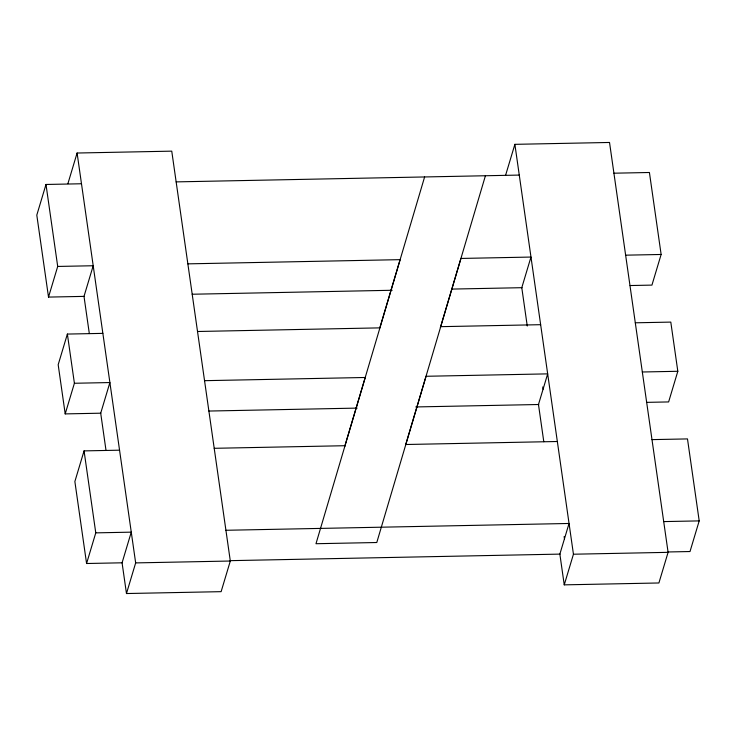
<?xml version="1.0" encoding="UTF-8"?>
<svg xmlns="http://www.w3.org/2000/svg" width="736" height="736" viewBox="0 0 736 736"><rect width="100%" height="100%" fill="white"/><g stroke="black" fill="none" stroke-linecap="round" stroke-linejoin="round"><path stroke-width="1.1" d="M344.66 446.642L365.249 377.485L204.544 380.678M379.868 327.704L400.136 259.652L187.855 263.856M424.617 176.953L315.983 543.72L376.786 542.515L485.42 175.748M405.784 444.332L426.052 376.28L547.676 373.87L538.476 404.506L543.794 441.71M440.349 327.594L460.938 258.446L530.978 257.057L521.787 287.693L527.261 326.02M81.484 183.761L45.991 184.469L36.8 215.105L48.512 297.086L84.143 296.378M67.905 183.66L77.096 153.024L171.755 151.147L230.313 561.025L221.122 591.661L126.472 593.538L122.075 562.801L131.266 532.156L95.772 532.864L86.581 563.509L122.213 562.801M48.512 297.086L57.702 266.441L45.991 184.469M102.865 333.371L67.372 334.07L58.181 364.716L65.2 413.899L100.832 413.19M65.2 413.899L74.4 383.263L67.372 334.07M119.554 450.184L84.06 450.892L74.87 481.528L86.581 563.509M126.472 593.538L135.663 562.902L77.096 153.024M505.687 174.975L514.878 144.339L609.528 142.462L668.095 552.34L658.904 582.976L564.245 584.853L559.857 554.116L569.048 523.471L225.924 530.279M613.925 173.199L649.419 172.491L661.13 254.472L651.94 285.108L630.099 285.54M564.245 584.853L573.445 554.217L514.878 144.339M635.297 322.8L670.8 322.101L677.819 371.284L668.628 401.93L646.797 402.362M651.995 439.622L687.488 438.914L699.2 520.895L690.009 551.531L668.168 551.963M176.143 181.884L519.266 175.076M57.702 266.441L93.205 265.742L84.005 296.378L89.323 333.574M625.637 255.171L661.13 254.472M192.188 294.234L392.178 290.269M451.95 289.082L522.063 287.684M197.524 331.494L379.942 327.87M440.744 326.664L540.647 324.686M74.4 383.263L109.894 382.554L100.703 413.2L106.012 450.395M642.326 371.993L677.819 371.284M208.877 411.047L357.144 408.103M415.766 406.944L538.752 404.506M214.213 448.307L345.055 445.712M405.858 444.507L557.336 441.499M663.706 521.594L699.2 520.895M230.258 560.657L560.124 554.107M135.663 562.902L230.313 561.025M573.445 554.217L668.095 552.34M542.754 386.952L543.076 389.188M564.135 536.553L564.457 538.798M84.06 450.892L95.772 532.864"/></g></svg>
